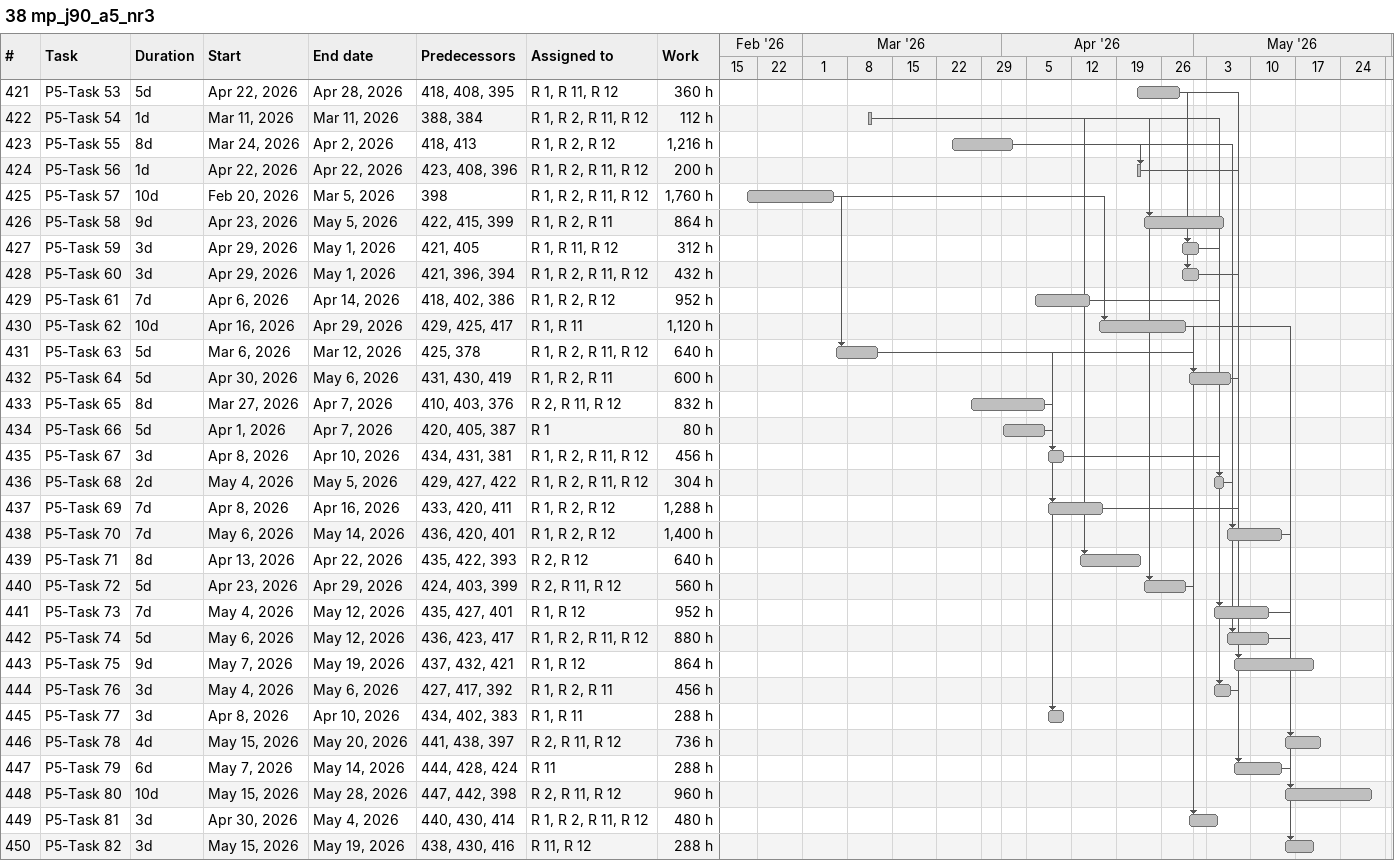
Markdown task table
38 mp_j90_a5_nr3

| ID | Task | Duration | Start | Finish | Predecessors | Resources | Work (h) |
|---|---|---|---|---|---|---|---|
| 421 | P5-Task 53 | 5d | 2026-04-22 | 2026-04-28 | 418, 408, 395 | R 1, R 11, R 12 | 360 |
| 422 | P5-Task 54 | 1d | 2026-03-11 | 2026-03-11 | 388, 384 | R 1, R 2, R 11, R 12 | 112 |
| 423 | P5-Task 55 | 8d | 2026-03-24 | 2026-04-02 | 418, 413 | R 1, R 2, R 12 | 1216 |
| 424 | P5-Task 56 | 1d | 2026-04-22 | 2026-04-22 | 423, 408, 396 | R 1, R 2, R 11, R 12 | 200 |
| 425 | P5-Task 57 | 10d | 2026-02-20 | 2026-03-05 | 398 | R 1, R 2, R 11, R 12 | 1760 |
| 426 | P5-Task 58 | 9d | 2026-04-23 | 2026-05-05 | 422, 415, 399 | R 1, R 2, R 11 | 864 |
| 427 | P5-Task 59 | 3d | 2026-04-29 | 2026-05-01 | 421, 405 | R 1, R 11, R 12 | 312 |
| 428 | P5-Task 60 | 3d | 2026-04-29 | 2026-05-01 | 421, 396, 394 | R 1, R 2, R 11, R 12 | 432 |
| 429 | P5-Task 61 | 7d | 2026-04-06 | 2026-04-14 | 418, 402, 386 | R 1, R 2, R 12 | 952 |
| 430 | P5-Task 62 | 10d | 2026-04-16 | 2026-04-29 | 429, 425, 417 | R 1, R 11 | 1120 |
| 431 | P5-Task 63 | 5d | 2026-03-06 | 2026-03-12 | 425, 378 | R 1, R 2, R 11, R 12 | 640 |
| 432 | P5-Task 64 | 5d | 2026-04-30 | 2026-05-06 | 431, 430, 419 | R 1, R 2, R 11 | 600 |
| 433 | P5-Task 65 | 8d | 2026-03-27 | 2026-04-07 | 410, 403, 376 | R 2, R 11, R 12 | 832 |
| 434 | P5-Task 66 | 5d | 2026-04-01 | 2026-04-07 | 420, 405, 387 | R 1 | 80 |
| 435 | P5-Task 67 | 3d | 2026-04-08 | 2026-04-10 | 434, 431, 381 | R 1, R 2, R 11, R 12 | 456 |
| 436 | P5-Task 68 | 2d | 2026-05-04 | 2026-05-05 | 429, 427, 422 | R 1, R 2, R 11, R 12 | 304 |
| 437 | P5-Task 69 | 7d | 2026-04-08 | 2026-04-16 | 433, 420, 411 | R 1, R 2, R 12 | 1288 |
| 438 | P5-Task 70 | 7d | 2026-05-06 | 2026-05-14 | 436, 420, 401 | R 1, R 2, R 12 | 1400 |
| 439 | P5-Task 71 | 8d | 2026-04-13 | 2026-04-22 | 435, 422, 393 | R 2, R 12 | 640 |
| 440 | P5-Task 72 | 5d | 2026-04-23 | 2026-04-29 | 424, 403, 399 | R 2, R 11, R 12 | 560 |
| 441 | P5-Task 73 | 7d | 2026-05-04 | 2026-05-12 | 435, 427, 401 | R 1, R 12 | 952 |
| 442 | P5-Task 74 | 5d | 2026-05-06 | 2026-05-12 | 436, 423, 417 | R 1, R 2, R 11, R 12 | 880 |
| 443 | P5-Task 75 | 9d | 2026-05-07 | 2026-05-19 | 437, 432, 421 | R 1, R 12 | 864 |
| 444 | P5-Task 76 | 3d | 2026-05-04 | 2026-05-06 | 427, 417, 392 | R 1, R 2, R 11 | 456 |
| 445 | P5-Task 77 | 3d | 2026-04-08 | 2026-04-10 | 434, 402, 383 | R 1, R 11 | 288 |
| 446 | P5-Task 78 | 4d | 2026-05-15 | 2026-05-20 | 441, 438, 397 | R 2, R 11, R 12 | 736 |
| 447 | P5-Task 79 | 6d | 2026-05-07 | 2026-05-14 | 444, 428, 424 | R 11 | 288 |
| 448 | P5-Task 80 | 10d | 2026-05-15 | 2026-05-28 | 447, 442, 398 | R 2, R 11, R 12 | 960 |
| 449 | P5-Task 81 | 3d | 2026-04-30 | 2026-05-04 | 440, 430, 414 | R 1, R 2, R 11, R 12 | 480 |
| 450 | P5-Task 82 | 3d | 2026-05-15 | 2026-05-19 | 438, 430, 416 | R 11, R 12 | 288 |
